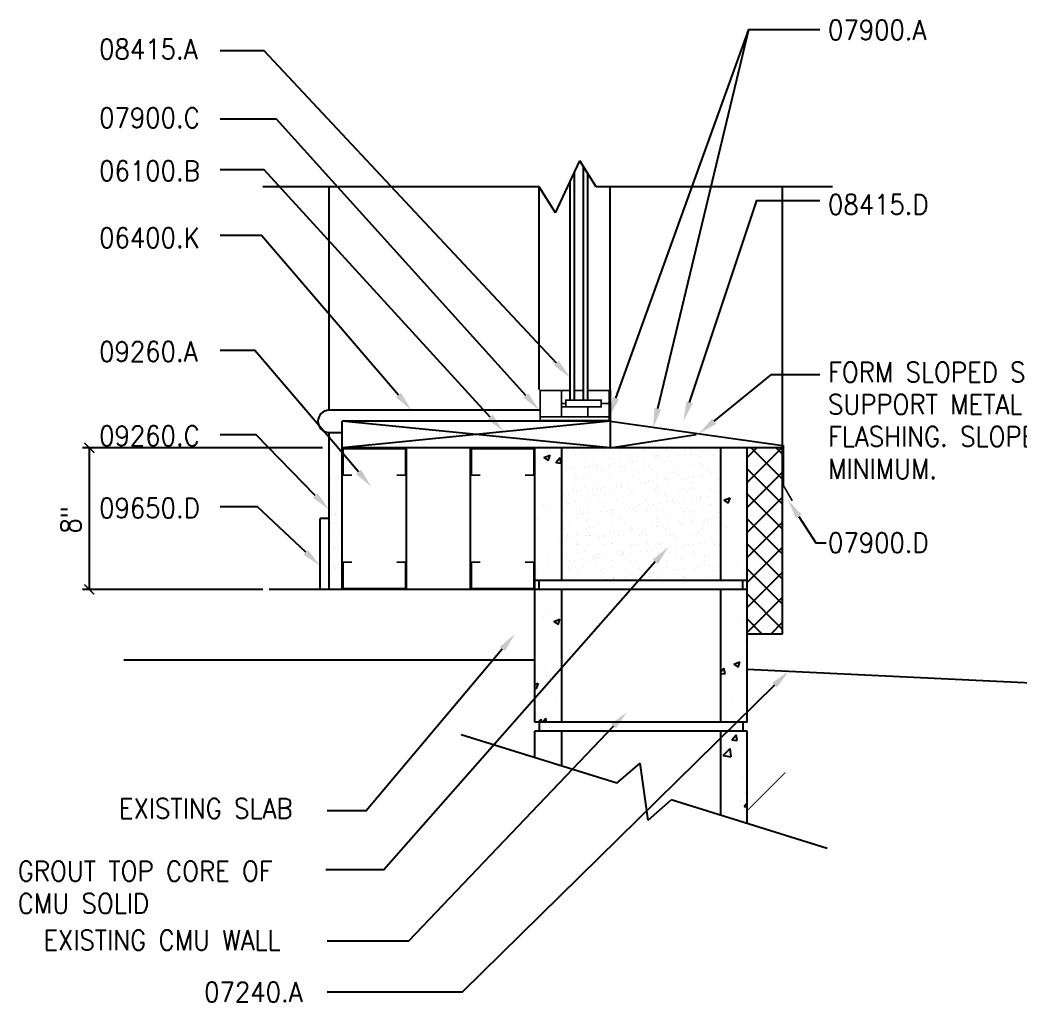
# Model space of a CAD drawing. Extents: x 10 to 698, y 9 to 300.
# Drawn here: x 190.5 to 247, y 35.3 to 90.8 of the extents above; entities that cross this region are included whole.
import ezdxf

# ---------------------------------------------------------------- set-up
doc = ezdxf.new("R2010")
doc.units = 0
doc.header["$LTSCALE"] = 0.5
doc.header["$MEASUREMENT"] = 0
doc.layers.get('0').update_dxf_attribs({"linetype": 'CONTINUOUS'})
doc.layers.get('DEFPOINTS').update_dxf_attribs({"linetype": 'CONTINUOUS'})
for name, color, linetype in [('A-ANNO-DIMS', 7, 'CONTINUOUS'), ('A-ANNO-NOTE', 7, 'CONTINUOUS'), ('A-ANNO-SYMB', 7, 'CONTINUOUS'), ('A-SECT-MBND', 2, 'CONTINUOUS'), ('A-SECT-MCUT', 2, 'CONTINUOUS'), ('A-SECT-PATT', 8, 'CONTINUOUS')]:
    doc.layers.add(name, color=color, linetype=linetype)
doc.styles.add('NOTE', font='romans.shx', dxfattribs={"width": 0.9})
doc.dimstyles.new('A1-12', dxfattribs={"dimscale": 12, "dimtxt": 0.09375, "dimasz": 0.046875, "dimexe": 0.03125, "dimexo": 0.03125, "dimgap": 0.03125, "dimtad": 1, "dimdec": 8, "dimzin": 3, "dimdsep": 46, "dimlunit": 4, "dimtxsty": 'Standard', "dimblk1": 'ARCHTICK', "dimblk2": 'ARCHTICK', "dimsah": 1, "dimcen": 0.09375, "dimclrd": 256, "dimclre": 256, "dimclrt": 256, "dimadec": 0, "dimazin": 0, "dimtfac": 1, "dimtdec": 8, "dimtmove": 2, "dimatfit": 3, "dimldrblk": 'ARCHTICK', "dimfxl": 0, "dimtolj": 1, "dimtzin": 3, "dimarcsym": 0})

# ---------------------------------------------------------------- blocks, each defined once
blk = doc.blocks.new('*X278')
at = {"color": 0}
for p, q in [((221.759, 66.466), (221.759, 66.466)), ((221.856, 66.182), (221.856, 66.182)), ((222.317, 66.326), (222.317, 66.326)), ((222.409, 66.241), (222.409, 66.241)), ((223.038, 66.46), (223.038, 66.46)), ((223.413, 66.185), (223.413, 66.185)), ((224.347, 66.282), (224.347, 66.282)), ((224.388, 66.508), (224.388, 66.508)), ((224.97, 66.188), (224.97, 66.188)), ((225.697, 66.525), (225.697, 66.525)), ((226.348, 66.265), (226.348, 66.265)), ((226.44, 66.18), (226.44, 66.18)), ((226.527, 66.191), (226.527, 66.191)), ((226.976, 66.519), (226.976, 66.519)), ((227.745, 66.231), (227.745, 66.231)), ((227.943, 66.619), (227.943, 66.619)), ((228.006, 66.266), (228.006, 66.266)), ((228.084, 66.194), (228.084, 66.194)), ((228.327, 66.567), (228.327, 66.567)), ((228.378, 66.22), (228.378, 66.22)), ((228.412, 66.319), (228.412, 66.319)), ((229.091, 66.409), (229.091, 66.409)), ((229.352, 66.443), (229.352, 66.443)), ((229.636, 66.584), (229.636, 66.584)), ((229.641, 66.196), (229.641, 66.196)), ((229.758, 66.496), (229.758, 66.496)), ((221.085, 65.948), (221.085, 65.948)), ((222.435, 65.997), (222.435, 65.997)), ((222.844, 65.843), (222.844, 65.843)), ((223.029, 65.61), (223.029, 65.61)), ((223.708, 65.7), (223.708, 65.7)), ((223.744, 66.014), (223.744, 66.014)), ((223.968, 65.734), (223.968, 65.734)), ((224.375, 65.788), (224.375, 65.788)), ((224.844, 65.826), (224.844, 65.826)), ((224.937, 65.741), (224.937, 65.741)), ((225.023, 66.007), (225.023, 66.007)), ((225.054, 65.877), (225.054, 65.877)), ((225.314, 65.911), (225.314, 65.911)), ((225.72, 65.965), (225.72, 65.965)), ((226.373, 66.056), (226.373, 66.056)), ((226.4, 66.054), (226.4, 66.054)), ((226.66, 66.088), (226.66, 66.088)), ((226.875, 65.781), (226.875, 65.781)), ((227.066, 66.142), (227.066, 66.142)), ((227.682, 66.073), (227.682, 66.073)), ((228.358, 65.604), (228.358, 65.604)), ((228.875, 65.764), (228.875, 65.764)), ((228.961, 66.067), (228.961, 66.067)), ((228.968, 65.68), (228.968, 65.68)), ((229.667, 65.621), (229.667, 65.621)), ((221.276, 65.38), (221.276, 65.38)), ((221.29, 65.548), (221.29, 65.548)), ((221.341, 65.404), (221.341, 65.404)), ((221.501, 65.414), (221.501, 65.414)), ((221.683, 65.433), (221.683, 65.433)), ((221.79, 65.502), (221.79, 65.502)), ((222.362, 65.523), (222.362, 65.523)), ((222.622, 65.557), (222.622, 65.557)), ((222.847, 65.551), (222.847, 65.551)), ((223.058, 65.417), (223.058, 65.417)), ((223.07, 65.496), (223.07, 65.496)), ((223.341, 65.387), (223.341, 65.387)), ((223.434, 65.302), (223.434, 65.302)), ((223.775, 65.05), (223.775, 65.05)), ((224.404, 65.554), (224.404, 65.554)), ((224.42, 65.545), (224.42, 65.545)), ((224.615, 65.419), (224.615, 65.419)), ((225.054, 65.044), (225.054, 65.044)), ((225.372, 65.343), (225.372, 65.343)), ((225.729, 65.562), (225.729, 65.562)), ((225.961, 65.557), (225.961, 65.557)), ((226.172, 65.422), (226.172, 65.422)), ((226.405, 65.093), (226.405, 65.093)), ((227.008, 65.555), (227.008, 65.555)), ((227.372, 65.325), (227.372, 65.325)), ((227.465, 65.241), (227.465, 65.241)), ((227.518, 65.559), (227.518, 65.559)), ((227.714, 65.109), (227.714, 65.109)), ((227.729, 65.425), (227.729, 65.425)), ((228.873, 65.085), (228.873, 65.085)), ((228.993, 65.103), (228.993, 65.103)), ((229.075, 65.562), (229.075, 65.562)), ((229.286, 65.428), (229.286, 65.428)), ((229.403, 65.281), (229.403, 65.281)), ((229.552, 65.175), (229.552, 65.175)), ((229.813, 65.209), (229.813, 65.209)), ((221.116, 64.985), (221.116, 64.985)), ((221.822, 64.539), (221.822, 64.539)), ((221.838, 64.948), (221.838, 64.948)), ((221.931, 64.864), (221.931, 64.864)), ((222.26, 64.93), (222.26, 64.93)), ((222.467, 65.034), (222.467, 65.034)), ((223.101, 64.533), (223.101, 64.533)), ((223.817, 64.933), (223.817, 64.933)), ((223.869, 64.904), (223.869, 64.904)), ((224.429, 64.5), (224.429, 64.5)), ((224.451, 64.581), (224.451, 64.581)), ((224.836, 64.554), (224.836, 64.554)), ((225.374, 64.936), (225.374, 64.936)), ((225.515, 64.643), (225.515, 64.643)), ((225.76, 64.598), (225.76, 64.598)), ((225.775, 64.677), (225.775, 64.677)), ((225.869, 64.887), (225.869, 64.887)), ((225.961, 64.802), (225.961, 64.802)), ((226.181, 64.731), (226.181, 64.731)), ((226.861, 64.82), (226.861, 64.82)), ((226.931, 64.939), (226.931, 64.939)), ((227.039, 64.592), (227.039, 64.592)), ((227.121, 64.855), (227.121, 64.855)), ((227.527, 64.908), (227.527, 64.908)), ((227.9, 64.842), (227.9, 64.842)), ((228.206, 64.997), (228.206, 64.997)), ((228.39, 64.641), (228.39, 64.641)), ((228.467, 65.032), (228.467, 65.032)), ((228.488, 64.941), (228.488, 64.941)), ((229.699, 64.657), (229.699, 64.657)), ((229.9, 64.825), (229.9, 64.825)), ((229.992, 64.741), (229.992, 64.741)), ((230.045, 64.944), (230.045, 64.944)), ((221.148, 64.021), (221.148, 64.021)), ((221.477, 64.112), (221.477, 64.112)), ((221.694, 64.296), (221.694, 64.296)), ((221.737, 64.146), (221.737, 64.146)), ((221.904, 64.162), (221.904, 64.162)), ((222.144, 64.199), (222.144, 64.199)), ((222.366, 64.465), (222.366, 64.465)), ((222.498, 64.07), (222.498, 64.07)), ((222.823, 64.289), (222.823, 64.289)), ((222.863, 64.009), (222.863, 64.009)), ((222.955, 63.924), (222.955, 63.924)), ((223.083, 64.323), (223.083, 64.323)), ((223.251, 64.299), (223.251, 64.299)), ((223.461, 64.165), (223.461, 64.165)), ((223.49, 64.377), (223.49, 64.377)), ((223.807, 64.087), (223.807, 64.087)), ((224.169, 64.466), (224.169, 64.466)), ((224.366, 64.448), (224.366, 64.448)), ((224.458, 64.363), (224.458, 64.363)), ((224.808, 64.302), (224.808, 64.302)), ((224.893, 63.965), (224.893, 63.965)), ((225.019, 64.167), (225.019, 64.167)), ((225.086, 64.081), (225.086, 64.081)), ((226.365, 64.305), (226.365, 64.305)), ((226.396, 64.404), (226.396, 64.404)), ((226.436, 64.129), (226.436, 64.129)), ((226.576, 64.17), (226.576, 64.17)), ((226.894, 63.948), (226.894, 63.948)), ((227.745, 64.146), (227.745, 64.146)), ((227.922, 64.307), (227.922, 64.307)), ((228.133, 64.173), (228.133, 64.173)), ((228.397, 64.386), (228.397, 64.386)), ((228.489, 64.302), (228.489, 64.302)), ((229.024, 64.14), (229.024, 64.14)), ((229.479, 64.31), (229.479, 64.31)), ((229.69, 64.176), (229.69, 64.176)), ((230.013, 63.941), (230.013, 63.941)), ((221.106, 63.675), (221.106, 63.675)), ((221.36, 63.57), (221.36, 63.57)), ((221.452, 63.486), (221.452, 63.486)), ((221.853, 63.575), (221.853, 63.575)), ((222.663, 63.678), (222.663, 63.678)), ((223.133, 63.569), (223.133, 63.569)), ((223.39, 63.526), (223.39, 63.526)), ((224.221, 63.681), (224.221, 63.681)), ((224.483, 63.618), (224.483, 63.618)), ((225.391, 63.509), (225.391, 63.509)), ((225.483, 63.424), (225.483, 63.424)), ((225.778, 63.684), (225.778, 63.684)), ((225.792, 63.635), (225.792, 63.635)), ((225.976, 63.409), (225.976, 63.409)), ((226.236, 63.443), (226.236, 63.443)), ((226.642, 63.497), (226.642, 63.497)), ((226.986, 63.863), (226.986, 63.863)), ((227.071, 63.629), (227.071, 63.629)), ((227.322, 63.586), (227.322, 63.586)), ((227.335, 63.687), (227.335, 63.687)), ((227.421, 63.464), (227.421, 63.464)), ((227.582, 63.621), (227.582, 63.621)), ((227.988, 63.674), (227.988, 63.674)), ((228.421, 63.677), (228.421, 63.677)), ((228.667, 63.764), (228.667, 63.764)), ((228.892, 63.689), (228.892, 63.689)), ((228.924, 63.903), (228.924, 63.903)), ((228.928, 63.798), (228.928, 63.798)), ((229.334, 63.851), (229.334, 63.851)), ((229.422, 63.447), (229.422, 63.447)), ((229.514, 63.363), (229.514, 63.363)), ((229.73, 63.694), (229.73, 63.694)), ((221.179, 63.058), (221.179, 63.058)), ((221.259, 62.788), (221.259, 62.788)), ((221.887, 63.087), (221.887, 63.087)), ((221.938, 62.878), (221.938, 62.878)), ((222.097, 63.044), (222.097, 63.044)), ((222.198, 62.912), (222.198, 62.912)), ((222.308, 62.91), (222.308, 62.91)), ((222.53, 63.107), (222.53, 63.107)), ((222.605, 62.965), (222.605, 62.965)), ((223.284, 63.055), (223.284, 63.055)), ((223.544, 63.089), (223.544, 63.089)), ((223.654, 63.047), (223.654, 63.047)), ((223.838, 63.123), (223.838, 63.123)), ((223.865, 62.912), (223.865, 62.912)), ((223.888, 63.07), (223.888, 63.07)), ((223.951, 63.143), (223.951, 63.143)), ((223.98, 62.985), (223.98, 62.985)), ((224.63, 63.232), (224.63, 63.232)), ((224.89, 63.266), (224.89, 63.266)), ((225.117, 63.117), (225.117, 63.117)), ((225.211, 63.05), (225.211, 63.05)), ((225.297, 63.32), (225.297, 63.32)), ((225.422, 62.915), (225.422, 62.915)), ((225.918, 63.026), (225.918, 63.026)), ((226.468, 63.166), (226.468, 63.166)), ((226.769, 63.052), (226.769, 63.052)), ((226.979, 62.918), (226.979, 62.918)), ((227.777, 63.183), (227.777, 63.183)), ((227.919, 63.008), (227.919, 63.008)), ((228.011, 62.924), (228.011, 62.924)), ((228.326, 63.055), (228.326, 63.055)), ((228.536, 62.921), (228.536, 62.921)), ((229.056, 63.176), (229.056, 63.176)), ((229.883, 63.058), (229.883, 63.058)), ((229.949, 62.964), (229.949, 62.964)), ((221.51, 62.423), (221.51, 62.423)), ((221.885, 62.612), (221.885, 62.612)), ((222.385, 62.631), (222.385, 62.631)), ((222.477, 62.547), (222.477, 62.547)), ((223.067, 62.426), (223.067, 62.426)), ((223.164, 62.606), (223.164, 62.606)), ((224.415, 62.587), (224.415, 62.587)), ((224.514, 62.655), (224.514, 62.655)), ((224.624, 62.429), (224.624, 62.429)), ((225.823, 62.671), (225.823, 62.671)), ((226.181, 62.432), (226.181, 62.432)), ((226.416, 62.57), (226.416, 62.57)), ((226.508, 62.485), (226.508, 62.485)), ((226.697, 62.21), (226.697, 62.21)), ((227.102, 62.665), (227.102, 62.665)), ((227.103, 62.263), (227.103, 62.263)), ((227.738, 62.435), (227.738, 62.435)), ((227.783, 62.353), (227.783, 62.353)), ((227.808, 62.219), (227.808, 62.219)), ((228.043, 62.387), (228.043, 62.387)), ((228.446, 62.525), (228.446, 62.525)), ((228.449, 62.44), (228.449, 62.44)), ((228.453, 62.714), (228.453, 62.714)), ((229.087, 62.213), (229.087, 62.213)), ((229.128, 62.53), (229.128, 62.53)), ((229.296, 62.437), (229.296, 62.437)), ((229.389, 62.564), (229.389, 62.564)), ((229.762, 62.731), (229.762, 62.731)), ((229.795, 62.617), (229.795, 62.617)), ((221.155, 61.655), (221.155, 61.655)), ((221.211, 62.095), (221.211, 62.095)), ((221.409, 61.709), (221.409, 61.709)), ((221.916, 61.649), (221.916, 61.649)), ((222.399, 61.644), (222.399, 61.644)), ((222.501, 61.792), (222.501, 61.792)), ((222.561, 62.143), (222.561, 62.143)), ((222.659, 61.678), (222.659, 61.678)), ((222.712, 61.658), (222.712, 61.658)), ((222.912, 62.148), (222.912, 62.148)), ((223.066, 61.732), (223.066, 61.732)), ((223.196, 61.643), (223.196, 61.643)), ((223.41, 61.692), (223.41, 61.692)), ((223.745, 61.821), (223.745, 61.821)), ((223.87, 62.16), (223.87, 62.16)), ((224.005, 61.855), (224.005, 61.855)), ((224.058, 61.795), (224.058, 61.795)), ((224.269, 61.66), (224.269, 61.66)), ((224.412, 61.909), (224.412, 61.909)), ((224.546, 61.691), (224.546, 61.691)), ((224.913, 62.131), (224.913, 62.131)), ((225.005, 62.046), (225.005, 62.046)), ((225.091, 61.998), (225.091, 61.998)), ((225.149, 62.154), (225.149, 62.154)), ((225.351, 62.032), (225.351, 62.032)), ((225.44, 61.648), (225.44, 61.648)), ((225.615, 61.798), (225.615, 61.798)), ((225.758, 62.086), (225.758, 62.086)), ((225.826, 61.663), (225.826, 61.663)), ((225.855, 61.708), (225.855, 61.708)), ((226.437, 62.175), (226.437, 62.175)), ((226.499, 62.203), (226.499, 62.203)), ((226.943, 62.087), (226.943, 62.087)), ((227.134, 61.702), (227.134, 61.702)), ((227.172, 61.8), (227.172, 61.8)), ((227.383, 61.666), (227.383, 61.666)), ((228.484, 61.75), (228.484, 61.75)), ((228.729, 61.803), (228.729, 61.803)), ((228.94, 61.669), (228.94, 61.669)), ((228.944, 62.069), (228.944, 62.069)), ((229.036, 61.985), (229.036, 61.985)), ((229.793, 61.767), (229.793, 61.767)), ((221.053, 61.467), (221.053, 61.467)), ((221.242, 61.131), (221.242, 61.131)), ((221.313, 61.501), (221.313, 61.501)), ((221.72, 61.554), (221.72, 61.554)), ((221.907, 61.253), (221.907, 61.253)), ((221.914, 61.171), (221.914, 61.171)), ((221.999, 61.169), (221.999, 61.169)), ((222.593, 61.18), (222.593, 61.18)), ((223.471, 61.174), (223.471, 61.174)), ((223.502, 61.607), (223.502, 61.607)), ((223.901, 61.197), (223.901, 61.197)), ((223.937, 61.209), (223.937, 61.209)), ((225.028, 61.177), (225.028, 61.177)), ((225.18, 61.19), (225.18, 61.19)), ((225.938, 61.192), (225.938, 61.192)), ((226.03, 61.107), (226.03, 61.107)), ((226.531, 61.239), (226.531, 61.239)), ((226.585, 61.18), (226.585, 61.18)), ((227.441, 61.631), (227.441, 61.631)), ((227.533, 61.546), (227.533, 61.546)), ((227.84, 61.256), (227.84, 61.256)), ((227.968, 61.148), (227.968, 61.148)), ((228.142, 61.183), (228.142, 61.183)), ((228.244, 61.119), (228.244, 61.119)), ((228.504, 61.153), (228.504, 61.153)), ((228.91, 61.206), (228.91, 61.206)), ((229.119, 61.25), (229.119, 61.25)), ((229.471, 61.586), (229.471, 61.586)), ((229.589, 61.296), (229.589, 61.296)), ((229.699, 61.185), (229.699, 61.185)), ((229.85, 61.33), (229.85, 61.33)), ((229.969, 61.13), (229.969, 61.13)), ((221.348, 60.537), (221.348, 60.537)), ((221.948, 60.685), (221.948, 60.685)), ((222.434, 60.77), (222.434, 60.77)), ((222.905, 60.54), (222.905, 60.54)), ((223.227, 60.679), (223.227, 60.679)), ((224.206, 60.587), (224.206, 60.587)), ((224.435, 60.753), (224.435, 60.753)), ((224.462, 60.543), (224.462, 60.543)), ((224.466, 60.621), (224.466, 60.621)), ((224.527, 60.668), (224.527, 60.668)), ((224.577, 60.728), (224.577, 60.728)), ((224.873, 60.675), (224.873, 60.675)), ((225.552, 60.764), (225.552, 60.764)), ((225.812, 60.799), (225.812, 60.799)), ((225.886, 60.744), (225.886, 60.744)), ((226.019, 60.546), (226.019, 60.546)), ((226.219, 60.852), (226.219, 60.852)), ((226.465, 60.709), (226.465, 60.709)), ((226.898, 60.941), (226.898, 60.941)), ((227.158, 60.976), (227.158, 60.976)), ((227.165, 60.738), (227.165, 60.738)), ((227.564, 61.029), (227.564, 61.029)), ((227.576, 60.548), (227.576, 60.548)), ((228.466, 60.691), (228.466, 60.691)), ((228.516, 60.787), (228.516, 60.787)), ((228.558, 60.607), (228.558, 60.607)), ((229.133, 60.551), (229.133, 60.551)), ((229.825, 60.804), (229.825, 60.804)), ((221.274, 60.168), (221.274, 60.168)), ((221.514, 60.233), (221.514, 60.233)), ((221.559, 60.403), (221.559, 60.403)), ((221.774, 60.267), (221.774, 60.267)), ((222.181, 60.32), (222.181, 60.32)), ((222.624, 60.216), (222.624, 60.216)), ((222.86, 60.41), (222.86, 60.41)), ((222.932, 60.314), (222.932, 60.314)), ((223.024, 60.23), (223.024, 60.23)), ((223.116, 60.406), (223.116, 60.406)), ((223.12, 60.444), (223.12, 60.444)), ((223.527, 60.498), (223.527, 60.498)), ((223.933, 60.233), (223.933, 60.233)), ((224.673, 60.408), (224.673, 60.408)), ((224.962, 60.27), (224.962, 60.27)), ((225.212, 60.227), (225.212, 60.227)), ((226.23, 60.411), (226.23, 60.411)), ((226.562, 60.276), (226.562, 60.276)), ((226.962, 60.253), (226.962, 60.253)), ((227.055, 60.168), (227.055, 60.168)), ((227.787, 60.414), (227.787, 60.414)), ((227.871, 60.292), (227.871, 60.292)), ((228.993, 60.208), (228.993, 60.208)), ((229.15, 60.286), (229.15, 60.286)), ((229.344, 60.417), (229.344, 60.417)), ((229.371, 59.973), (229.371, 59.973)), ((221.428, 59.875), (221.428, 59.875)), ((221.521, 59.791), (221.521, 59.791)), ((221.956, 59.392), (221.956, 59.392)), ((221.979, 59.722), (221.979, 59.722)), ((222.318, 59.919), (222.318, 59.919)), ((223.258, 59.716), (223.258, 59.716)), ((223.459, 59.831), (223.459, 59.831)), ((223.875, 59.922), (223.875, 59.922)), ((224.609, 59.764), (224.609, 59.764)), ((224.927, 59.387), (224.927, 59.387)), ((225.334, 59.441), (225.334, 59.441)), ((225.432, 59.925), (225.432, 59.925)), ((225.459, 59.814), (225.459, 59.814)), ((225.552, 59.729), (225.552, 59.729)), ((225.918, 59.781), (225.918, 59.781)), ((226.013, 59.53), (226.013, 59.53)), ((226.273, 59.565), (226.273, 59.565)), ((226.68, 59.618), (226.68, 59.618)), ((226.989, 59.928), (226.989, 59.928)), ((227.197, 59.775), (227.197, 59.775)), ((227.359, 59.708), (227.359, 59.708)), ((227.49, 59.77), (227.49, 59.77)), ((227.619, 59.742), (227.619, 59.742)), ((228.025, 59.795), (228.025, 59.795)), ((228.546, 59.93), (228.546, 59.93)), ((228.547, 59.824), (228.547, 59.824)), ((228.705, 59.885), (228.705, 59.885)), ((228.965, 59.919), (228.965, 59.919)), ((229.49, 59.752), (229.49, 59.752)), ((229.582, 59.668), (229.582, 59.668)), ((229.856, 59.84), (229.856, 59.84)), ((221.305, 59.204), (221.305, 59.204)), ((221.752, 59.285), (221.752, 59.285)), ((221.963, 59.151), (221.963, 59.151)), ((222.656, 59.253), (222.656, 59.253)), ((223.309, 59.288), (223.309, 59.288)), ((223.321, 59.176), (223.321, 59.176)), ((223.52, 59.153), (223.52, 59.153)), ((223.581, 59.21), (223.581, 59.21)), ((223.956, 59.375), (223.956, 59.375)), ((223.964, 59.27), (223.964, 59.27)), ((223.988, 59.264), (223.988, 59.264)), ((224.048, 59.291), (224.048, 59.291)), ((224.667, 59.353), (224.667, 59.353)), ((224.866, 59.291), (224.866, 59.291)), ((225.077, 59.156), (225.077, 59.156)), ((225.243, 59.264), (225.243, 59.264)), ((225.987, 59.331), (225.987, 59.331)), ((226.423, 59.293), (226.423, 59.293)), ((226.594, 59.312), (226.594, 59.312)), ((226.634, 59.159), (226.634, 59.159)), ((227.903, 59.329), (227.903, 59.329)), ((227.98, 59.296), (227.98, 59.296)), ((227.987, 59.314), (227.987, 59.314)), ((228.079, 59.229), (228.079, 59.229)), ((228.191, 59.162), (228.191, 59.162)), ((229.182, 59.323), (229.182, 59.323)), ((229.537, 59.299), (229.537, 59.299)), ((229.748, 59.165), (229.748, 59.165)), ((230.017, 59.269), (230.017, 59.269))]:
    blk.add_line(p, q, dxfattribs=at)
blk = doc.blocks.new('*X277')
at = {"color": 0}
for p, q in [((231.545, 64.668), (233.501, 66.624)), ((231.545, 66.082), (232.087, 66.624)), ((233.545, 64.854), (231.775, 66.624)), ((233.545, 66.268), (233.189, 66.624)), ((233.545, 63.44), (231.545, 65.44)), ((231.545, 63.254), (233.545, 65.254)), ((233.545, 62.025), (231.545, 64.025)), ((231.545, 61.84), (233.545, 63.84)), ((233.545, 60.611), (231.545, 62.611)), ((231.545, 60.425), (233.545, 62.425)), ((233.545, 59.197), (231.545, 61.197)), ((231.545, 59.011), (233.545, 61.011)), ((233.545, 57.783), (231.545, 59.783)), ((231.545, 57.597), (233.545, 59.597)), ((233.545, 56.369), (231.545, 58.369)), ((231.545, 56.183), (233.545, 58.183)), ((232.376, 56.124), (231.545, 56.954)), ((232.901, 56.124), (233.545, 56.768))]:
    blk.add_line(p, q, dxfattribs=at)
blk = doc.blocks.new('*X276')
at = {"color": 0}
for p, q in [((220.061, 66.079), (220.411, 66.213)), ((220.261, 66.349), (220.261, 66.349)), ((220.309, 65.911), (220.411, 66.213)), ((219.593, 65.787), (219.593, 65.787)), ((220.061, 66.079), (220.309, 65.911)), ((220.739, 65.794), (220.981, 66.081)), ((220.739, 65.794), (221.038, 65.768)), ((221.038, 65.768), (220.981, 66.081)), ((230.269, 65.335), (230.269, 65.335)), ((220.452, 65.001), (220.452, 65.001)), ((231.498, 64.853), (231.545, 64.908)), ((231.498, 64.853), (231.545, 64.849)), ((220.055, 63.366), (220.055, 63.366)), ((230.231, 63.665), (230.581, 63.8)), ((230.231, 63.665), (230.479, 63.498)), ((230.48, 63.497), (230.581, 63.8)), ((220.388, 63.194), (220.388, 63.194)), ((219.673, 62.56), (219.673, 62.56)), ((230.427, 62.716), (230.427, 62.716)), ((230.35, 62.109), (230.35, 62.109)), ((220.966, 61.471), (220.966, 61.471)), ((220.293, 60.577), (220.293, 60.577)), ((230.364, 60.909), (230.364, 60.909)), ((220.246, 60.018), (220.246, 60.018)), ((230.97, 60.126), (230.97, 60.126)), ((219.651, 59.499), (219.651, 59.499)), ((230.942, 59.186), (230.942, 59.186)), ((220.374, 57.351), (220.374, 57.351)), ((220.04, 57.034), (220.04, 57.034)), ((220.612, 56.814), (220.962, 56.949)), ((220.612, 56.814), (220.861, 56.647)), ((220.861, 56.646), (220.962, 56.949)), ((231.05, 56.9), (231.05, 56.9)), ((220.178, 55.97), (220.178, 55.97)), ((231.469, 55.658), (231.469, 55.658)), ((220.994, 55.368), (220.994, 55.368)), ((230.782, 54.401), (231.132, 54.535)), ((230.782, 54.401), (231.031, 54.233)), ((231.031, 54.233), (231.132, 54.535)), ((231.541, 54.713), (231.541, 54.713)), ((220.114, 54.163), (220.114, 54.163)), ((230.045, 53.945), (230.234, 54.171)), ((230.045, 53.879), (230.292, 53.857)), ((230.292, 53.857), (230.234, 54.171)), ((231.405, 53.851), (231.405, 53.851)), ((219.545, 53.246), (219.745, 53.323)), ((219.644, 53.021), (219.746, 53.323)), ((220.232, 53.686), (220.232, 53.686)), ((230.154, 53.686), (230.154, 53.686)), ((219.545, 53.088), (219.644, 53.021)), ((220.02, 52.813), (220.02, 52.813)), ((231.48, 53.049), (231.48, 53.049)), ((220.693, 52.44), (220.693, 52.44)), ((230.697, 52.362), (230.697, 52.362)), ((230.09, 51.879), (230.09, 51.879)), ((219.742, 51.124), (219.903, 51.292)), ((219.922, 51.124), (219.903, 51.292)), ((219.979, 51.124), (220.169, 51.351)), ((220.211, 51.124), (220.169, 51.351)), ((231.419, 51.384), (231.419, 51.384)), ((230.687, 50.123), (230.928, 50.41)), ((230.986, 50.096), (230.928, 50.41)), ((230.668, 50.156), (230.668, 50.156)), ((230.687, 50.123), (230.986, 50.096)), ((230.186, 49.231), (230.575, 49.637)), ((230.186, 49.231), (230.63, 49.162)), ((230.631, 49.162), (230.575, 49.637)), ((231.358, 49.72), (231.358, 49.72)), ((231.298, 48.056), (231.298, 48.056)), ((231.398, 47.153), (231.398, 47.153)), ((231.195, 46.627), (231.195, 46.627)), ((231.237, 46.391), (231.237, 46.391)), ((231.381, 46.362), (231.545, 46.557)), ((231.381, 46.362), (231.545, 46.347))]:
    blk.add_line(p, q, dxfattribs=at)
blk = doc.blocks.new('*X275')
at = {"color": 0}
for p, q in [((207.959, 66.74), (207.959, 66.74)), ((208.429, 66.777), (208.429, 66.777)), ((208.604, 67.235), (208.604, 67.235)), ((207.981, 66.218), (207.981, 66.218)), ((208.223, 66.527), (208.223, 66.527)), ((208.241, 66.253), (208.241, 66.253)), ((208.635, 66.271), (208.635, 66.271)), ((208.64, 66.643), (208.64, 66.643)), ((208.648, 66.306), (208.648, 66.306)), ((207.991, 65.777), (207.991, 65.777)), ((208.667, 65.308), (208.667, 65.308)), ((208.022, 64.813), (208.022, 64.813)), ((208.242, 64.693), (208.242, 64.693)), ((208.246, 64.905), (208.246, 64.905)), ((208.335, 64.609), (208.335, 64.609)), ((208.442, 64.985), (208.442, 64.985)), ((208.054, 63.85), (208.054, 63.85)), ((208.224, 63.661), (208.224, 63.661)), ((208.65, 63.653), (208.65, 63.653)), ((208.084, 63.018), (208.084, 63.018)), ((208.085, 62.887), (208.085, 62.887)), ((208.291, 62.832), (208.291, 62.832)), ((208.295, 62.884), (208.295, 62.884)), ((208.018, 62.34), (208.018, 62.34)), ((208.278, 62.374), (208.278, 62.374)), ((208.117, 61.923), (208.117, 61.923)), ((208.488, 61.766), (208.488, 61.766)), ((208.479, 61.106), (208.479, 61.106)), ((208.148, 60.96), (208.148, 60.96)), ((208.311, 60.998), (208.311, 60.998)), ((208.403, 60.914), (208.403, 60.914)), ((208.18, 59.996), (208.18, 59.996)), ((207.925, 59.536), (207.925, 59.536)), ((208.261, 59.782), (208.261, 59.782)), ((208.304, 59.894), (208.304, 59.894)), ((207.949, 59.125), (207.949, 59.125)), ((208.211, 59.033), (208.211, 59.033)), ((208.36, 59.137), (208.36, 59.137))]:
    blk.add_line(p, q, dxfattribs=at)
blk = doc.blocks.new('_ARCHTICK')
at = {"color": 0, "linetype": 'ByBlock'}
blk.add_lwpolyline([(-0.5, -0.5, 0.15, 0.15, 0), (0.5, 0.5, 0.15, 0.15, 0)], format="xyseb", dxfattribs=at)
blk = doc.blocks.new('*D60')
at = {"linetype": 'ByBlock'}
for p, q in [((207.545, 66.624), (193.999, 66.624)), ((194.374, 66.624), (194.374, 58.624)), ((204.172, 58.624), (193.999, 58.624))]:
    blk.add_line(p, q, dxfattribs=at)
at = {"layer": 'DEFPOINTS', "color": 0, "linetype": 'ByBlock'}
for p in [(207.92, 66.624), (194.374, 58.624), (204.547, 58.624)]:
    blk.add_point(p, dxfattribs=at)
at = {"linetype": 'ByBlock', "xscale": 0.5625, "yscale": 0.5625, "zscale": 0.5625}
for p, rotation in [((194.374, 66.624), 90), ((194.374, 58.624), 270)]:
    blk.add_blockref('_ARCHTICK', p, dxfattribs=dict(at, rotation=rotation))
at = {"linetype": 'ByBlock', "style": 'NOTE', "width": 0.9}
blk.add_text('8"', height=1.125, rotation=90, dxfattribs=at).set_placement((193.892, 61.78))

msp = doc.modelspace()

# ---------------------------------------------------------------- linework, layer by layer
at = {"layer": 'A-ANNO-NOTE'}
msp.add_line((226.49422416, 68.8431053), (231.64113947, 90.26694832), dxfattribs=at)
at = {"layer": 'A-ANNO-NOTE', "flags": 128}
for points in [[(224.12984411, 69.43236119), (231.64113947, 90.26694832), (235.64892507, 90.26694832)], [(220.77646763, 71.40572931), (204.26320388, 89.05126269), (201.76779132, 89.05126269)], [(219.04125033, 69.58403968), (204.94377001, 85.1976123), (201.76779132, 85.1976123)], [(217.03116863, 68.35885395), (204.26320388, 82.32626527), (201.76779132, 82.32626527)], [(228.29182624, 69.19453895), (232.09485159, 80.59504316), (235.64892507, 80.59504316)], [(211.84884635, 69.60297771), (204.11196719, 78.62373865), (201.76779132, 78.62373865)], [(209.58230748, 65.27379339), (203.73387444, 72.12542689), (201.76779132, 72.12542689)], [(229.68183545, 68.12756801), (232.92665645, 70.77201305), (235.64892507, 70.77201305)], [(207.13627639, 63.94050418), (203.80949176, 67.36503502), (201.76779132, 67.36503502)], [(206.60066974, 60.73072226), (203.88511113, 63.28470014), (201.76779132, 63.28470014)], [(234.45702324, 62.75244399), (235.43174453, 61.25667544), (235.99921856, 61.25667544)], [(226.35370267, 60.18548902), (211.01047104, 42.77993114), (207.74640998, 42.77993114)], [(217.70502994, 55.2519437), (210.0116062, 46.11919681), (207.8241266, 46.11919681)], [(233.09387126, 53.22140168), (215.44026907, 35.86842652), (207.8241266, 35.86842652)], [(223.99011061, 50.89604623), (212.40935377, 38.74174915), (207.8241266, 38.74174915)]]:
    msp.add_lwpolyline(points, dxfattribs=at)
at = {"layer": 'A-ANNO-NOTE', "linetype": 'Continuous', "extrusion": (0, 0, -1)}
for points in [[(-220.91336971, 71.53384672), (-221.54517211, 70.58431685), (-220.63956555, 71.2776119)], [(-211.99116954, 69.72504473), (-212.58124846, 68.74903852), (-211.70652315, 69.48091069)], [(-219.18041719, 69.70969331), (-219.79517211, 68.74903852), (-218.90208347, 69.45838605)], [(-224.30623122, 69.36877003), (-223.74829711, 68.37403852), (-223.953457, 69.49595236)], [(-228.46969098, 69.13520612), (-227.9358293, 68.12735051), (-228.1139615, 69.25387177)], [(-217.16956009, 68.48536109), (-217.79021145, 67.52850523), (-216.89277718, 68.23234681)], [(-226.67653674, 68.79930608), (-226.23142889, 67.74922978), (-226.31191157, 68.88690451)], [(-229.80028804, 67.98222278), (-228.80976411, 67.41685246), (-229.56338286, 68.27291323)], [(-209.72491869, 65.39552379), (-210.31268992, 64.41812611), (-209.43969626, 65.15206298)], [(-207.27076436, 64.07115347), (-207.92017211, 63.13357637), (-207.00178842, 63.8098549)], [(-234.29993379, 62.65007625), (-233.84281684, 63.69498072), (-234.6141127, 62.85481172)], [(-206.72912649, 60.86730598), (-207.42017211, 59.95998179), (-206.472213, 60.59413853)], [(-226.2130495, 60.30947666), (-227.09762854, 61.02940803), (-226.49435583, 60.06150137)], [(-217.5616299, 55.37274386), (-218.4298309, 56.11234394), (-217.84842998, 55.13114354)], [(-232.96243217, 53.35511785), (-233.8961683, 54.01003623), (-233.22531035, 53.08768551)], [(-223.85436396, 51.02538724), (-224.76615664, 51.71052616), (-224.12585727, 50.76670523)]]:
    msp.add_solid(points, dxfattribs=at)
at = {"layer": 'A-ANNO-SYMB'}
for p, q in [((220.70776685, 79.90328121), (222.0958267, 82.84479582)), ((223.00842143, 81.37403852), (222.0958267, 82.84479582)), ((219.79517211, 81.37403852), (204.18010434, 81.37403852)), ((220.70776685, 79.90328121), (219.79517211, 81.37403852)), ((236.36491587, 81.37403852), (223.00842143, 81.37403852)), ((224.18916466, 47.68035526), (215.39101998, 50.41544452)), ((224.18916466, 47.68035526), (225.49722674, 48.81390272)), ((225.94950428, 45.59293029), (225.49722674, 48.81390272)), ((225.94950428, 45.59293029), (227.25756635, 46.72647774)), ((236.05571103, 43.99138849), (227.25756635, 46.72647774))]:
    msp.add_line(p, q, dxfattribs=at)
at = {"layer": 'A-SECT-MBND'}
for p, q in [((207.92017211, 68.74903852), (207.92017211, 81.37403852)), ((219.79517211, 69.92091352), (219.79517211, 81.37403852)), ((223.79517211, 69.92091352), (223.79517211, 81.37403852)), ((233.54517211, 66.62403852), (233.54517211, 81.37403852))]:
    msp.add_line(p, q, dxfattribs=at)
at = {"layer": 'A-SECT-MCUT'}
for p, q in [((221.79517211, 69.31153852), (221.79517211, 82.20766201)), ((222.29517211, 69.31153852), (222.29517211, 82.52352647)), ((222.54517211, 69.31153852), (222.54517211, 82.12062109)), ((221.54517211, 69.31153852), (221.54517211, 81.67787315)), ((223.79517211, 69.92091352), (223.79517211, 66.62403852)), ((219.79517211, 68.74903852), (207.92017211, 68.74903852)), ((223.79517211, 68.12403852), (208.67017211, 66.62403852)), ((223.79517211, 66.62403852), (208.67017211, 68.12403852)), ((223.79517211, 68.12403852), (208.67017211, 68.12403852)), ((208.67017211, 58.62403852), (208.67017211, 68.12403852)), ((207.92017211, 58.62403852), (207.92017211, 67.49903852)), ((207.92017211, 67.49903852), (208.67017211, 67.49903852)), ((223.79517211, 66.62403852), (228.67017211, 67.37403852)), ((233.54517211, 66.62403852), (208.67017211, 66.62403852)), ((212.29517211, 58.62403852), (212.29517211, 66.62403852)), ((215.92017211, 58.62403852), (215.92017211, 66.62403852)), ((219.54517211, 51.12403852), (219.54517211, 66.62403852)), ((221.04517211, 66.62403852), (221.04517211, 59.12403852)), ((230.04517211, 66.62403852), (230.04517211, 59.12403852)), ((231.54517211, 51.12403852), (231.54517211, 66.62403852)), ((233.54517211, 56.12403852), (233.54517211, 66.62403852)), ((207.92017211, 62.62403852), (207.42017211, 62.62403852)), ((207.42017211, 58.62403852), (207.42017211, 62.62403852)), ((231.54517211, 59.12403852), (219.54517211, 59.12403852)), ((219.79517211, 58.62403852), (219.79517211, 59.12403852)), ((231.29517211, 58.62403852), (231.29517211, 59.12403852)), ((231.54517211, 58.62403852), (204.547224, 58.62403852)), ((221.04517211, 58.62403852), (221.04517211, 51.12403852)), ((230.04517211, 58.62403852), (230.04517211, 51.12403852)), ((231.54517211, 56.12403852), (233.54517211, 56.12403852)), ((219.54517211, 54.62403852), (196.32022146, 54.62403852)), ((231.54517211, 54.12403852), (251.91763116, 53.1361565)), ((231.54517211, 51.12403852), (219.54517211, 51.12403852)), ((219.79517211, 51.12403852), (219.79517211, 50.62403852)), ((231.29517211, 51.12403852), (231.29517211, 50.62403852)), ((219.54517211, 49.12403852), (219.54517211, 50.62403852)), ((231.54517211, 50.62403852), (219.54517211, 50.62403852)), ((221.04517211, 50.62403852), (221.04517211, 48.65773181)), ((230.04517211, 50.62403852), (230.04517211, 45.85989156)), ((231.54517211, 45.39358486), (231.54517211, 50.62403852))]:
    msp.add_line(p, q, dxfattribs=at)
for points in [[(221.54517211, 69.31153852, 0.09375, 0.09375, 0), (221.54517211, 69.87403852, 0.09375, 0.09375, 0), (219.84204711, 69.87403852, 0.09375, 0.09375, 0), (219.84204711, 68.12403852, 0, 0, 0)], [(221.04517211, 68.37403852, 0.09375, 0.09375, 0), (221.04517211, 69.87403852, 0.09375, 0.09375, 0)], [(221.79517211, 69.31153852, 0.09375, 0.09375, 0), (221.79517211, 69.87403852, 0.09375, 0.09375, 0), (222.29517211, 69.87403852, 0.09375, 0.09375, 0), (222.29517211, 69.31153852, 0, 0, 0)], [(223.74829711, 68.12403852, 0.09375, 0.09375, 0), (223.74829711, 69.87403852, 0.09375, 0.09375, 0), (222.54517211, 69.87403852, 0.09375, 0.09375, 0), (222.54517211, 69.31153852, 0, 0, 0)], [(221.29517211, 68.93653852, 0.09375, 0.09375, 0), (221.29517211, 69.31153852, 0.09375, 0.09375, 0), (223.29517211, 69.31153852, 0.09375, 0.09375, 0), (223.29517211, 68.93653852, 0.09375, 0.09375, 0), (221.04517211, 68.93653852, 0, 0, 0)], [(221.04517211, 69.12403852, 0.09375, 0.09375, 0), (221.29517211, 69.12403852, 0.09375, 0.09375, 0)], [(223.29517211, 69.12403852, 0.09375, 0.09375, 0), (223.79517211, 69.12403852, 0.09375, 0.09375, 0)], [(222.54517211, 68.93653852, 0.09375, 0.09375, 0), (222.54517211, 68.37403852, 0.09375, 0.09375, 0)], [(219.84204711, 68.37403852, 0.09375, 0.09375, 0), (223.79517211, 68.37403852, 0.09375, 0.09375, 0)], [(223.79517211, 68.17091352, 0.09375, 0.09375, 0), (219.84204711, 68.17091352, 0.09375, 0.09375, 0)], [(234.09204711, 63.63288159, 0.09375, 0.09375, 0), (233.59204711, 64.498907, 0.09375, 0.09375, 0), (233.59204711, 66.74242794, 0.09375, 0.09375, 0), (223.79517211, 68.12403852, 0.09375, 0.09375, 0)], [(209.21704711, 65.07716352, 0.09375, 0.09375, 0), (208.71704711, 65.07716352, 0.09375, 0.09375, 0), (208.71704711, 66.57716352, 0.09375, 0.09375, 0), (212.24829711, 66.57716352, 0.09375, 0.09375, 0), (212.24829711, 65.07716352, 0.09375, 0.09375, 0), (211.74829711, 65.07716352, 0, 0, 0)], [(218.99829711, 65.07716352, 0.09375, 0.09375, 0), (219.49829711, 65.07716352, 0.09375, 0.09375, 0), (219.49829711, 66.57716352, 0.09375, 0.09375, 0), (215.96704711, 66.57716352, 0.09375, 0.09375, 0), (215.96704711, 65.07716352, 0.09375, 0.09375, 0), (216.46704711, 65.07716352, 0, 0, 0)], [(209.21704711, 60.17091352, 0.09375, 0.09375, 0), (208.71704711, 60.17091352, 0.09375, 0.09375, 0), (208.71704711, 58.67091352, 0.09375, 0.09375, 0), (212.24829711, 58.67091352, 0.09375, 0.09375, 0), (212.24829711, 60.17091352, 0.09375, 0.09375, 0), (211.74829711, 60.17091352, 0, 0, 0)], [(218.99829711, 60.17091352, 0.09375, 0.09375, 0), (219.49829711, 60.17091352, 0.09375, 0.09375, 0), (219.49829711, 58.67091352, 0.09375, 0.09375, 0), (215.96704711, 58.67091352, 0.09375, 0.09375, 0), (215.96704711, 60.17091352, 0.09375, 0.09375, 0), (216.46704711, 60.17091352, 0, 0, 0)], [(231.54517211, 46.12403852, 0.0625, 0.0625, 0), (233.70404748, 48.28291389, 0.0625, 0.0625, 0)]]:
    msp.add_lwpolyline(points, format="xyseb", dxfattribs=at)
msp.add_arc((207.92017211, 68.12403852), 0.625, 90, 270, dxfattribs=at)

# ---------------------------------------------------------------- block references
at = {"layer": 'A-SECT-PATT', "linetype": 'Continuous'}
for name in ['*X275', '*X276', '*X278', '*X277']:
    msp.add_blockref(name, (0, 0), dxfattribs=at)

# ---------------------------------------------------------------- texts
at = {"layer": 'A-ANNO-NOTE', "style": 'NOTE', "width": 0.9}
for s, p in [('07900.A', (236.11159214, 89.67528131)), ('08415.A', (194.93288718, 88.59584504)), ('07900.C', (194.93288718, 84.71500011)), ('06100.B', (194.93288718, 81.71676135)), ('08415.D', (236.11159214, 79.81231901)), ('06400.K', (194.93288718, 77.93398403)), ('09260.A', (194.93288718, 71.50338467)), ('FORM SLOPED SILL TO', (236.11159214, 70.34162833)), ('SUPPORT METAL SILL', (236.11159214, 68.52019976)), ('09260.C', (194.93288718, 66.73993239)), ('FLASHING. SLOPE 1 1/2"', (236.11159214, 66.69877119)), ('MINIMUM.', (236.11159214, 64.87734262)), ('09650.D', (194.93288718, 62.66295106)), ('07900.D', (236.11159214, 60.70229484)), ('EXISTING SLAB', (196.047612, 45.68949889)), ('GROUT TOP CORE OF', (190.33142507, 42.14485979)), ('CMU SOLID', (190.33142507, 40.32343122)), ('EXISTING CMU WALL', (191.77768867, 38.24858913)), ('07240.A', (200.86849337, 35.31214294))]:
    msp.add_text(s, height=1.125, dxfattribs=at).set_placement(p)

# ---------------------------------------------------------------- dimensions: what is measured, and where the dimension line sits
at = {"layer": 'A-ANNO-DIMS'}
dim = msp.add_linear_dim(base=(194.373713986, 58.6240385154), p1=(207.920172109, 66.6240385154), p2=(204.5472240024, 58.6240385154), angle=90, dimstyle='A1-12', dxfattribs=at)
dim.commit()
dim.dimension.update_dxf_attribs({"geometry": '*D60', "text_midpoint": (193.3290711289, 62.6240385154)})

doc.saveas('drawing.dxf')
